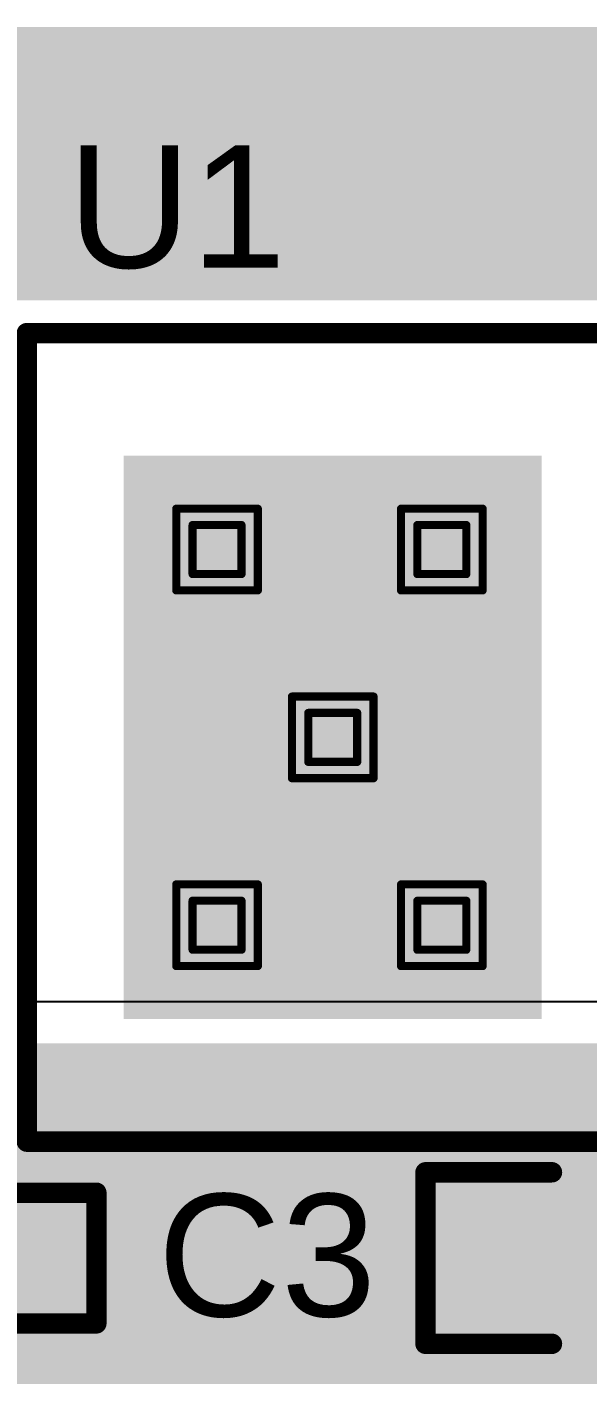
# Model space of a CAD drawing. Header units: inches. Extents: x -6 to 198, y 0 to 119.
# Drawn here: x 34.81 to 38.29, y 38.42 to 46.8 of the extents above; entities that cross this region are included whole.
import ezdxf

# ---------------------------------------------------------------- set-up
doc = ezdxf.new("R2010")
doc.units = ezdxf.units.IN
for name, color, linetype in [('Bottom Layer', 5, 'Continuous'), ('Bottom Solder', 6, 'Continuous'), ('Drill Drawing', 1, 'Continuous'), ('Top Layer', 1, 'Continuous'), ('Top Overlay', 2, 'Continuous'), ('Top Paste', 8, 'Continuous'), ('Top Solder', 216, 'Continuous'), ('Via Holes', 16, 'Continuous')]:
    doc.layers.add(name, color=color, linetype=linetype)
doc.styles.add('Arial', font='', dxfattribs={"height": 0.2})
doc.styles.get('Arial').set_extended_font_data('Arial')

# ---------------------------------------------------------------- blocks, each defined once
blk = doc.blocks.new('ESOP_8_32')
at = {"layer": 'Top Layer'}
for points in [[(-3.5085, 2.205), (-2.3085, 2.205), (-2.3085, 1.605), (-3.5085, 1.605)], [(2.3085, 2.205), (3.5085, 2.205), (3.5085, 1.605), (2.3085, 1.605)], [(-1.2, 1.65), (1.2, 1.65), (1.2, -1.65), (-1.2, -1.65)], [(-3.5085, 0.935), (-2.3085, 0.935), (-2.3085, 0.335), (-3.5085, 0.335)], [(2.3085, 0.935), (3.5085, 0.935), (3.5085, 0.335), (2.3085, 0.335)], [(-3.5085, -0.335), (-2.3085, -0.335), (-2.3085, -0.935), (-3.5085, -0.935)], [(2.3085, -0.335), (3.5085, -0.335), (3.5085, -0.935), (2.3085, -0.935)], [(-3.5085, -1.605), (-2.3085, -1.605), (-2.3085, -2.205), (-3.5085, -2.205)], [(2.3085, -1.605), (3.5085, -1.605), (3.5085, -2.205), (2.3085, -2.205)]]:
    blk.add_hatch(color=1, dxfattribs=at).paths.add_polyline_path(points)
at = {"layer": 'Top Paste'}
for points in [[(-3.5085, 2.205), (-2.3085, 2.205), (-2.3085, 1.605), (-3.5085, 1.605)], [(2.3085, 2.205), (3.5085, 2.205), (3.5085, 1.605), (2.3085, 1.605)], [(-1.2, 1.65), (1.2, 1.65), (1.2, -1.65), (-1.2, -1.65)], [(-3.5085, 0.935), (-2.3085, 0.935), (-2.3085, 0.335), (-3.5085, 0.335)], [(2.3085, 0.935), (3.5085, 0.935), (3.5085, 0.335), (2.3085, 0.335)], [(-3.5085, -0.335), (-2.3085, -0.335), (-2.3085, -0.935), (-3.5085, -0.935)], [(2.3085, -0.335), (3.5085, -0.335), (3.5085, -0.935), (2.3085, -0.935)], [(-3.5085, -1.605), (-2.3085, -1.605), (-2.3085, -2.205), (-3.5085, -2.205)], [(2.3085, -1.605), (3.5085, -1.605), (3.5085, -2.205), (2.3085, -2.205)]]:
    blk.add_hatch(color=8, dxfattribs=at).paths.add_polyline_path(points)
at = {"layer": 'Top Solder'}
for points in [[(-3.6101, 2.3066), (-2.2069, 2.3066), (-2.2069, 1.5034), (-3.6101, 1.5034)], [(2.2069, 2.3066), (3.6101, 2.3066), (3.6101, 1.5034), (2.2069, 1.5034)], [(-1.3016, 1.7516), (1.3016, 1.7516), (1.3016, -1.7516), (-1.3016, -1.7516)], [(-3.6101, 1.0366), (-2.2069, 1.0366), (-2.2069, 0.2334), (-3.6101, 0.2334)], [(2.2069, 1.0366), (3.6101, 1.0366), (3.6101, 0.2334), (2.2069, 0.2334)], [(-3.6101, -0.2334), (-2.2069, -0.2334), (-2.2069, -1.0366), (-3.6101, -1.0366)], [(2.2069, -0.2334), (3.6101, -0.2334), (3.6101, -1.0366), (2.2069, -1.0366)], [(-3.6101, -1.5034), (-2.2069, -1.5034), (-2.2069, -2.3066), (-3.6101, -2.3066)], [(2.2069, -1.5034), (3.6101, -1.5034), (3.6101, -2.3066), (2.2069, -2.3066)]]:
    blk.add_hatch(color=216, dxfattribs=at).paths.add_polyline_path(points)
at = {"layer": 'Top Overlay'}
for points in [[(-1.905, -2.5146, 0.127, 0.127, 0), (-1.905, 2.5146, 0.127, 0.127, 0)], [(-1.905, 2.5146, 0.127, 0.127, 0), (1.8542, 2.5146, 0.127, 0.127, 0)], [(1.8542, -2.5146, 0.127, 0.127, 0), (1.8542, 2.5146, 0.127, 0.127, 0)], [(-3.8772, 1.7954, 0.3, 0.3, 0), (-3.8772, 2.0494, 0.3, 0.3, 0)], [(-3.8772, 2.0494, 0.3, 0.3, 0), (-3.7502, 1.9224, 0.3, 0.3, 0)], [(-3.8772, 1.7954, 0.3, 0.3, 0), (-3.7502, 1.9224, 0.3, 0.3, 0)], [(-1.905, -2.5146, 0.127, 0.127, 0), (1.8542, -2.5146, 0.127, 0.127, 0)]]:
    blk.add_lwpolyline(points, format="xyseb", dxfattribs=at)
for points in [[(-1.9367, 2.5146, 0.0635, 0.0635, 1), (-1.8733, 2.5146, 0.0635, 0.0635, 1)], [(-1.9367, 2.5146, 0.0635, 0.0635, 1), (-1.8733, 2.5146, 0.0635, 0.0635, 1)], [(1.8224, 2.5146, 0.0635, 0.0635, 1), (1.886, 2.5146, 0.0635, 0.0635, 1)], [(1.8224, 2.5146, 0.0635, 0.0635, 1), (1.886, 2.5146, 0.0635, 0.0635, 1)], [(-3.9522, 2.0494, 0.15, 0.15, 1), (-3.8022, 2.0494, 0.15, 0.15, 1)], [(-3.9522, 2.0494, 0.15, 0.15, 1), (-3.8022, 2.0494, 0.15, 0.15, 1)], [(-3.8252, 1.9224, 0.15, 0.15, 1), (-3.6752, 1.9224, 0.15, 0.15, 1)], [(-3.8252, 1.9224, 0.15, 0.15, 1), (-3.6752, 1.9224, 0.15, 0.15, 1)], [(-3.9522, 1.7954, 0.15, 0.15, 1), (-3.8022, 1.7954, 0.15, 0.15, 1)], [(-3.9522, 1.7954, 0.15, 0.15, 1), (-3.8022, 1.7954, 0.15, 0.15, 1)], [(-1.9367, -2.5146, 0.0635, 0.0635, 1), (-1.8733, -2.5146, 0.0635, 0.0635, 1)], [(-1.9367, -2.5146, 0.0635, 0.0635, 1), (-1.8733, -2.5146, 0.0635, 0.0635, 1)], [(1.8224, -2.5146, 0.0635, 0.0635, 1), (1.886, -2.5146, 0.0635, 0.0635, 1)], [(1.8224, -2.5146, 0.0635, 0.0635, 1), (1.886, -2.5146, 0.0635, 0.0635, 1)]]:
    blk.add_lwpolyline(points, format="xyseb", close=True, dxfattribs=at)
blk = doc.blocks.new('C___0402_126')
at = {"layer": 'Top Layer'}
for points in [[(-0.6985, -0.3175), (-0.6985, 0.3175), (-0.2413, 0.3175), (-0.2413, -0.3175)], [(0.2413, -0.3175), (0.2413, 0.3175), (0.6985, 0.3175), (0.6985, -0.3175)]]:
    blk.add_hatch(color=1, dxfattribs=at).paths.add_polyline_path(points)
at = {"layer": 'Top Paste'}
for points in [[(-0.6985, -0.3175), (-0.6985, 0.3175), (-0.2413, 0.3175), (-0.2413, -0.3175)], [(0.2413, -0.3175), (0.2413, 0.3175), (0.6985, 0.3175), (0.6985, -0.3175)]]:
    blk.add_hatch(color=8, dxfattribs=at).paths.add_polyline_path(points)
at = {"layer": 'Top Solder'}
for points in [[(-0.7585, -0.3775), (-0.7585, 0.3775), (-0.1813, 0.3775), (-0.1813, -0.3775)], [(0.1813, -0.3775), (0.1813, 0.3775), (0.7585, 0.3775), (0.7585, -0.3775)]]:
    blk.add_hatch(color=216, dxfattribs=at).paths.add_polyline_path(points)
at = {"layer": 'Top Overlay'}
for points in [[(-0.2794, 0.4064, 0.127, 0.127, 0), (-0.7874, 0.4064, 0.127, 0.127, 0)], [(-0.7874, 0.4064, 0.127, 0.127, 0), (-0.7874, -0.4064, 0.127, 0.127, 0)], [(0.7874, 0.4064, 0.127, 0.127, 0), (0.2794, 0.4064, 0.127, 0.127, 0)], [(0.7874, 0.4064, 0.127, 0.127, 0), (0.7874, -0.4064, 0.127, 0.127, 0)], [(-0.2794, -0.4064, 0.127, 0.127, 0), (-0.7874, -0.4064, 0.127, 0.127, 0)], [(0.7874, -0.4064, 0.127, 0.127, 0), (0.2794, -0.4064, 0.127, 0.127, 0)]]:
    blk.add_lwpolyline(points, format="xyseb", dxfattribs=at)
for points in [[(-0.8191, 0.4064, 0.0635, 0.0635, 1), (-0.7556, 0.4064, 0.0635, 0.0635, 1)], [(-0.8191, 0.4064, 0.0635, 0.0635, 1), (-0.7556, 0.4064, 0.0635, 0.0635, 1)], [(-0.3111, 0.4064, 0.0635, 0.0635, 1), (-0.2477, 0.4064, 0.0635, 0.0635, 1)], [(0.2477, 0.4064, 0.0635, 0.0635, 1), (0.3111, 0.4064, 0.0635, 0.0635, 1)], [(0.7556, 0.4064, 0.0635, 0.0635, 1), (0.8191, 0.4064, 0.0635, 0.0635, 1)], [(0.7556, 0.4064, 0.0635, 0.0635, 1), (0.8191, 0.4064, 0.0635, 0.0635, 1)], [(-0.8191, -0.4064, 0.0635, 0.0635, 1), (-0.7556, -0.4064, 0.0635, 0.0635, 1)], [(-0.8191, -0.4064, 0.0635, 0.0635, 1), (-0.7556, -0.4064, 0.0635, 0.0635, 1)], [(-0.3111, -0.4064, 0.0635, 0.0635, 1), (-0.2477, -0.4064, 0.0635, 0.0635, 1)], [(0.2477, -0.4064, 0.0635, 0.0635, 1), (0.3111, -0.4064, 0.0635, 0.0635, 1)], [(0.7556, -0.4064, 0.0635, 0.0635, 1), (0.8191, -0.4064, 0.0635, 0.0635, 1)], [(0.7556, -0.4064, 0.0635, 0.0635, 1), (0.8191, -0.4064, 0.0635, 0.0635, 1)]]:
    blk.add_lwpolyline(points, format="xyseb", close=True, dxfattribs=at)
blk = doc.blocks.new('C___0603_128')
at = {"layer": 'Top Layer'}
for points in [[(-0.381, 0.4445), (-0.381, -0.4445), (-1.143, -0.4445), (-1.143, 0.4445)], [(1.143, 0.4445), (1.143, -0.4445), (0.381, -0.4445), (0.381, 0.4445)]]:
    blk.add_hatch(color=1, dxfattribs=at).paths.add_polyline_path(points)
at = {"layer": 'Top Paste'}
for points in [[(-0.381, 0.4445), (-0.381, -0.4445), (-1.143, -0.4445), (-1.143, 0.4445)], [(1.143, 0.4445), (1.143, -0.4445), (0.381, -0.4445), (0.381, 0.4445)]]:
    blk.add_hatch(color=8, dxfattribs=at).paths.add_polyline_path(points)
at = {"layer": 'Top Solder'}
for points in [[(-0.321, 0.5045), (-0.321, -0.5045), (-1.203, -0.5045), (-1.203, 0.5045)], [(1.203, 0.5045), (1.203, -0.5045), (0.321, -0.5045), (0.321, 0.5045)]]:
    blk.add_hatch(color=216, dxfattribs=at).paths.add_polyline_path(points)
at = {"layer": 'Top Overlay'}
for points in [[(-1.2446, 0.5334, 0.127, 0.127, 0), (-0.4572, 0.5334, 0.127, 0.127, 0)], [(-1.2446, -0.5334, 0.127, 0.127, 0), (-1.2446, 0.5334, 0.127, 0.127, 0)], [(0.4572, 0.5334, 0.127, 0.127, 0), (1.2446, 0.5334, 0.127, 0.127, 0)], [(1.2446, -0.5334, 0.127, 0.127, 0), (1.2446, 0.5334, 0.127, 0.127, 0)], [(-1.2446, -0.5334, 0.127, 0.127, 0), (-0.4572, -0.5334, 0.127, 0.127, 0)], [(0.4572, -0.5334, 0.127, 0.127, 0), (1.2446, -0.5334, 0.127, 0.127, 0)]]:
    blk.add_lwpolyline(points, format="xyseb", dxfattribs=at)
for points in [[(-1.2764, 0.5334, 0.0635, 0.0635, 1), (-1.2128, 0.5334, 0.0635, 0.0635, 1)], [(-1.2764, 0.5334, 0.0635, 0.0635, 1), (-1.2128, 0.5334, 0.0635, 0.0635, 1)], [(-0.4889, 0.5334, 0.0635, 0.0635, 1), (-0.4254, 0.5334, 0.0635, 0.0635, 1)], [(0.4254, 0.5334, 0.0635, 0.0635, 1), (0.4889, 0.5334, 0.0635, 0.0635, 1)], [(1.2128, 0.5334, 0.0635, 0.0635, 1), (1.2764, 0.5334, 0.0635, 0.0635, 1)], [(1.2128, 0.5334, 0.0635, 0.0635, 1), (1.2764, 0.5334, 0.0635, 0.0635, 1)], [(-1.2764, -0.5334, 0.0635, 0.0635, 1), (-1.2128, -0.5334, 0.0635, 0.0635, 1)], [(-1.2764, -0.5334, 0.0635, 0.0635, 1), (-1.2128, -0.5334, 0.0635, 0.0635, 1)], [(-0.4889, -0.5334, 0.0635, 0.0635, 1), (-0.4254, -0.5334, 0.0635, 0.0635, 1)], [(0.4254, -0.5334, 0.0635, 0.0635, 1), (0.4889, -0.5334, 0.0635, 0.0635, 1)], [(1.2128, -0.5334, 0.0635, 0.0635, 1), (1.2764, -0.5334, 0.0635, 0.0635, 1)], [(1.2128, -0.5334, 0.0635, 0.0635, 1), (1.2764, -0.5334, 0.0635, 0.0635, 1)]]:
    blk.add_lwpolyline(points, format="xyseb", close=True, dxfattribs=at)

msp = doc.modelspace()

# ---------------------------------------------------------------- hatches: boundary and pattern name
at = {"layer": 'Bottom Layer'}
h = msp.add_hatch(color=5, dxfattribs=at)
edge = h.paths.add_edge_path()
edge.add_arc((35.989, 43.5483), 0.3, 0, 360)
h = msp.add_hatch(color=5, dxfattribs=at)
edge = h.paths.add_edge_path()
edge.add_arc((37.3888, 43.5483), 0.3, 0, 360)
h = msp.add_hatch(color=5, dxfattribs=at)
edge = h.paths.add_edge_path()
edge.add_arc((36.7095, 42.3799), 0.3, 0, 360)
h = msp.add_hatch(color=5, dxfattribs=at)
edge = h.paths.add_edge_path()
edge.add_arc((35.989, 41.2115), 0.3, 0, 360)
h = msp.add_hatch(color=5, dxfattribs=at)
edge = h.paths.add_edge_path()
edge.add_arc((37.3888, 41.2115), 0.3, 0, 360)
msp.add_hatch(color=5, dxfattribs=at).paths.add_polyline_path([(30.514, 38.0645), (44.4072, 38.0645), (44.4072, 40.4762), (30.514, 40.4762)])
at = {"layer": 'Bottom Solder'}
h = msp.add_hatch(color=6, dxfattribs=at)
edge = h.paths.add_edge_path()
edge.add_arc((35.989, 43.5483), 0.4016, 0, 360)
h = msp.add_hatch(color=6, dxfattribs=at)
edge = h.paths.add_edge_path()
edge.add_arc((37.3888, 43.5483), 0.4016, 0, 360)
h = msp.add_hatch(color=6, dxfattribs=at)
edge = h.paths.add_edge_path()
edge.add_arc((36.7095, 42.3799), 0.4016, 0, 360)
h = msp.add_hatch(color=6, dxfattribs=at)
edge = h.paths.add_edge_path()
edge.add_arc((35.989, 41.2115), 0.4016, 0, 360)
h = msp.add_hatch(color=6, dxfattribs=at)
edge = h.paths.add_edge_path()
edge.add_arc((37.3888, 41.2115), 0.4016, 0, 360)
at = {"layer": 'Top Layer'}
msp.add_hatch(color=1, dxfattribs=at).paths.add_polyline_path([(30.361, 45.0977), (40.218, 45.0977), (40.218, 46.799), (30.361, 46.799)])
h = msp.add_hatch(color=1, dxfattribs=at)
edge = h.paths.add_edge_path()
edge.add_arc((35.989, 43.5483), 0.3, 0, 360)
h = msp.add_hatch(color=1, dxfattribs=at)
edge = h.paths.add_edge_path()
edge.add_arc((37.3888, 43.5483), 0.3, 0, 360)
h = msp.add_hatch(color=1, dxfattribs=at)
edge = h.paths.add_edge_path()
edge.add_arc((36.7095, 42.3799), 0.3, 0, 360)
h = msp.add_hatch(color=1, dxfattribs=at)
edge = h.paths.add_edge_path()
edge.add_arc((35.989, 41.2115), 0.3, 0, 360)
h = msp.add_hatch(color=1, dxfattribs=at)
edge = h.paths.add_edge_path()
edge.add_arc((37.3888, 41.2115), 0.3, 0, 360)
at = {"layer": 'Top Solder'}
h = msp.add_hatch(color=216, dxfattribs=at)
edge = h.paths.add_edge_path()
edge.add_arc((35.989, 43.5483), 0.4016, 0, 360)
h = msp.add_hatch(color=216, dxfattribs=at)
edge = h.paths.add_edge_path()
edge.add_arc((37.3888, 43.5483), 0.4016, 0, 360)
h = msp.add_hatch(color=216, dxfattribs=at)
edge = h.paths.add_edge_path()
edge.add_arc((36.7095, 42.3799), 0.4016, 0, 360)
h = msp.add_hatch(color=216, dxfattribs=at)
edge = h.paths.add_edge_path()
edge.add_arc((35.989, 41.2115), 0.4016, 0, 360)
h = msp.add_hatch(color=216, dxfattribs=at)
edge = h.paths.add_edge_path()
edge.add_arc((37.3888, 41.2115), 0.4016, 0, 360)
at = {"layer": 'Via Holes'}
h = msp.add_hatch(color=7, dxfattribs=at)
edge = h.paths.add_edge_path()
edge.add_arc((35.989, 43.5483), 0.15, 0, 360)
h = msp.add_hatch(color=7, dxfattribs=at)
edge = h.paths.add_edge_path()
edge.add_arc((37.3888, 43.5483), 0.15, 0, 360)
h = msp.add_hatch(color=7, dxfattribs=at)
edge = h.paths.add_edge_path()
edge.add_arc((36.7095, 42.3799), 0.15, 0, 360)
h = msp.add_hatch(color=7, dxfattribs=at)
edge = h.paths.add_edge_path()
edge.add_arc((35.989, 41.2115), 0.15, 0, 360)
h = msp.add_hatch(color=7, dxfattribs=at)
edge = h.paths.add_edge_path()
edge.add_arc((37.3888, 41.2115), 0.15, 0, 360)

# ---------------------------------------------------------------- linework, layer by layer
at = {"layer": 'Bottom Layer'}
msp.add_line((44.4072, 40.7352), (30.514, 40.7352), dxfattribs=at)
at = {"layer": 'Drill Drawing'}
for points in [[(35.735, 43.8023, 0.0508, 0.0508, 0), (36.243, 43.8023, 0.0508, 0.0508, 0)], [(35.735, 43.2943, 0.0508, 0.0508, 0), (35.735, 43.8023, 0.0508, 0.0508, 0)], [(36.243, 43.2943, 0.0508, 0.0508, 0), (36.243, 43.8023, 0.0508, 0.0508, 0)], [(37.1348, 43.8023, 0.0508, 0.0508, 0), (37.6428, 43.8023, 0.0508, 0.0508, 0)], [(37.1348, 43.2943, 0.0508, 0.0508, 0), (37.1348, 43.8023, 0.0508, 0.0508, 0)], [(37.6428, 43.2943, 0.0508, 0.0508, 0), (37.6428, 43.8023, 0.0508, 0.0508, 0)], [(35.8366, 43.7007, 0.0508, 0.0508, 0), (36.1414, 43.7007, 0.0508, 0.0508, 0)], [(35.8366, 43.3959, 0.0508, 0.0508, 0), (35.8366, 43.7007, 0.0508, 0.0508, 0)], [(36.1414, 43.3959, 0.0508, 0.0508, 0), (36.1414, 43.7007, 0.0508, 0.0508, 0)], [(37.2364, 43.7007, 0.0508, 0.0508, 0), (37.5412, 43.7007, 0.0508, 0.0508, 0)], [(37.2364, 43.3959, 0.0508, 0.0508, 0), (37.2364, 43.7007, 0.0508, 0.0508, 0)], [(37.5412, 43.3959, 0.0508, 0.0508, 0), (37.5412, 43.7007, 0.0508, 0.0508, 0)], [(35.8366, 43.3959, 0.0508, 0.0508, 0), (36.1414, 43.3959, 0.0508, 0.0508, 0)], [(37.2364, 43.3959, 0.0508, 0.0508, 0), (37.5412, 43.3959, 0.0508, 0.0508, 0)], [(35.735, 43.2943, 0.0508, 0.0508, 0), (36.243, 43.2943, 0.0508, 0.0508, 0)], [(37.1348, 43.2943, 0.0508, 0.0508, 0), (37.6428, 43.2943, 0.0508, 0.0508, 0)], [(36.4555, 42.6339, 0.0508, 0.0508, 0), (36.9635, 42.6339, 0.0508, 0.0508, 0)], [(36.4555, 42.1259, 0.0508, 0.0508, 0), (36.4555, 42.6339, 0.0508, 0.0508, 0)], [(36.9635, 42.1259, 0.0508, 0.0508, 0), (36.9635, 42.6339, 0.0508, 0.0508, 0)], [(36.5571, 42.5323, 0.0508, 0.0508, 0), (36.8619, 42.5323, 0.0508, 0.0508, 0)], [(36.5571, 42.2275, 0.0508, 0.0508, 0), (36.5571, 42.5323, 0.0508, 0.0508, 0)], [(36.8619, 42.2275, 0.0508, 0.0508, 0), (36.8619, 42.5323, 0.0508, 0.0508, 0)], [(36.5571, 42.2275, 0.0508, 0.0508, 0), (36.8619, 42.2275, 0.0508, 0.0508, 0)], [(36.4555, 42.1259, 0.0508, 0.0508, 0), (36.9635, 42.1259, 0.0508, 0.0508, 0)], [(35.735, 41.4655, 0.0508, 0.0508, 0), (36.243, 41.4655, 0.0508, 0.0508, 0)], [(35.735, 40.9575, 0.0508, 0.0508, 0), (35.735, 41.4655, 0.0508, 0.0508, 0)], [(36.243, 40.9575, 0.0508, 0.0508, 0), (36.243, 41.4655, 0.0508, 0.0508, 0)], [(37.1348, 41.4655, 0.0508, 0.0508, 0), (37.6428, 41.4655, 0.0508, 0.0508, 0)], [(37.1348, 40.9575, 0.0508, 0.0508, 0), (37.1348, 41.4655, 0.0508, 0.0508, 0)], [(37.6428, 40.9575, 0.0508, 0.0508, 0), (37.6428, 41.4655, 0.0508, 0.0508, 0)], [(35.8366, 41.3639, 0.0508, 0.0508, 0), (36.1414, 41.3639, 0.0508, 0.0508, 0)], [(35.8366, 41.0591, 0.0508, 0.0508, 0), (35.8366, 41.3639, 0.0508, 0.0508, 0)], [(36.1414, 41.0591, 0.0508, 0.0508, 0), (36.1414, 41.3639, 0.0508, 0.0508, 0)], [(37.2364, 41.3639, 0.0508, 0.0508, 0), (37.5412, 41.3639, 0.0508, 0.0508, 0)], [(37.2364, 41.0591, 0.0508, 0.0508, 0), (37.2364, 41.3639, 0.0508, 0.0508, 0)], [(37.5412, 41.0591, 0.0508, 0.0508, 0), (37.5412, 41.3639, 0.0508, 0.0508, 0)], [(35.8366, 41.0591, 0.0508, 0.0508, 0), (36.1414, 41.0591, 0.0508, 0.0508, 0)], [(37.2364, 41.0591, 0.0508, 0.0508, 0), (37.5412, 41.0591, 0.0508, 0.0508, 0)], [(35.735, 40.9575, 0.0508, 0.0508, 0), (36.243, 40.9575, 0.0508, 0.0508, 0)], [(37.1348, 40.9575, 0.0508, 0.0508, 0), (37.6428, 40.9575, 0.0508, 0.0508, 0)]]:
    msp.add_lwpolyline(points, format="xyseb", dxfattribs=at)
for points in [[(35.7223, 43.8023, 0.0254, 0.0254, 1), (35.7477, 43.8023, 0.0254, 0.0254, 1)], [(35.7223, 43.8023, 0.0254, 0.0254, 1), (35.7477, 43.8023, 0.0254, 0.0254, 1)], [(36.2303, 43.8023, 0.0254, 0.0254, 1), (36.2557, 43.8023, 0.0254, 0.0254, 1)], [(36.2303, 43.8023, 0.0254, 0.0254, 1), (36.2557, 43.8023, 0.0254, 0.0254, 1)], [(37.1221, 43.8023, 0.0254, 0.0254, 1), (37.1475, 43.8023, 0.0254, 0.0254, 1)], [(37.1221, 43.8023, 0.0254, 0.0254, 1), (37.1475, 43.8023, 0.0254, 0.0254, 1)], [(37.6301, 43.8023, 0.0254, 0.0254, 1), (37.6555, 43.8023, 0.0254, 0.0254, 1)], [(37.6301, 43.8023, 0.0254, 0.0254, 1), (37.6555, 43.8023, 0.0254, 0.0254, 1)], [(35.8239, 43.7007, 0.0254, 0.0254, 1), (35.8493, 43.7007, 0.0254, 0.0254, 1)], [(35.8239, 43.7007, 0.0254, 0.0254, 1), (35.8493, 43.7007, 0.0254, 0.0254, 1)], [(36.1287, 43.7007, 0.0254, 0.0254, 1), (36.1541, 43.7007, 0.0254, 0.0254, 1)], [(36.1287, 43.7007, 0.0254, 0.0254, 1), (36.1541, 43.7007, 0.0254, 0.0254, 1)], [(37.2237, 43.7007, 0.0254, 0.0254, 1), (37.2491, 43.7007, 0.0254, 0.0254, 1)], [(37.2237, 43.7007, 0.0254, 0.0254, 1), (37.2491, 43.7007, 0.0254, 0.0254, 1)], [(37.5285, 43.7007, 0.0254, 0.0254, 1), (37.5539, 43.7007, 0.0254, 0.0254, 1)], [(37.5285, 43.7007, 0.0254, 0.0254, 1), (37.5539, 43.7007, 0.0254, 0.0254, 1)], [(35.8239, 43.3959, 0.0254, 0.0254, 1), (35.8493, 43.3959, 0.0254, 0.0254, 1)], [(35.8239, 43.3959, 0.0254, 0.0254, 1), (35.8493, 43.3959, 0.0254, 0.0254, 1)], [(36.1287, 43.3959, 0.0254, 0.0254, 1), (36.1541, 43.3959, 0.0254, 0.0254, 1)], [(36.1287, 43.3959, 0.0254, 0.0254, 1), (36.1541, 43.3959, 0.0254, 0.0254, 1)], [(37.2237, 43.3959, 0.0254, 0.0254, 1), (37.2491, 43.3959, 0.0254, 0.0254, 1)], [(37.2237, 43.3959, 0.0254, 0.0254, 1), (37.2491, 43.3959, 0.0254, 0.0254, 1)], [(37.5285, 43.3959, 0.0254, 0.0254, 1), (37.5539, 43.3959, 0.0254, 0.0254, 1)], [(37.5285, 43.3959, 0.0254, 0.0254, 1), (37.5539, 43.3959, 0.0254, 0.0254, 1)], [(35.7223, 43.2943, 0.0254, 0.0254, 1), (35.7477, 43.2943, 0.0254, 0.0254, 1)], [(35.7223, 43.2943, 0.0254, 0.0254, 1), (35.7477, 43.2943, 0.0254, 0.0254, 1)], [(36.2303, 43.2943, 0.0254, 0.0254, 1), (36.2557, 43.2943, 0.0254, 0.0254, 1)], [(36.2303, 43.2943, 0.0254, 0.0254, 1), (36.2557, 43.2943, 0.0254, 0.0254, 1)], [(37.1221, 43.2943, 0.0254, 0.0254, 1), (37.1475, 43.2943, 0.0254, 0.0254, 1)], [(37.1221, 43.2943, 0.0254, 0.0254, 1), (37.1475, 43.2943, 0.0254, 0.0254, 1)], [(37.6301, 43.2943, 0.0254, 0.0254, 1), (37.6555, 43.2943, 0.0254, 0.0254, 1)], [(37.6301, 43.2943, 0.0254, 0.0254, 1), (37.6555, 43.2943, 0.0254, 0.0254, 1)], [(36.4428, 42.6339, 0.0254, 0.0254, 1), (36.4682, 42.6339, 0.0254, 0.0254, 1)], [(36.4428, 42.6339, 0.0254, 0.0254, 1), (36.4682, 42.6339, 0.0254, 0.0254, 1)], [(36.9508, 42.6339, 0.0254, 0.0254, 1), (36.9762, 42.6339, 0.0254, 0.0254, 1)], [(36.9508, 42.6339, 0.0254, 0.0254, 1), (36.9762, 42.6339, 0.0254, 0.0254, 1)], [(36.5444, 42.5323, 0.0254, 0.0254, 1), (36.5698, 42.5323, 0.0254, 0.0254, 1)], [(36.5444, 42.5323, 0.0254, 0.0254, 1), (36.5698, 42.5323, 0.0254, 0.0254, 1)], [(36.8492, 42.5323, 0.0254, 0.0254, 1), (36.8746, 42.5323, 0.0254, 0.0254, 1)], [(36.8492, 42.5323, 0.0254, 0.0254, 1), (36.8746, 42.5323, 0.0254, 0.0254, 1)], [(36.5444, 42.2275, 0.0254, 0.0254, 1), (36.5698, 42.2275, 0.0254, 0.0254, 1)], [(36.5444, 42.2275, 0.0254, 0.0254, 1), (36.5698, 42.2275, 0.0254, 0.0254, 1)], [(36.8492, 42.2275, 0.0254, 0.0254, 1), (36.8746, 42.2275, 0.0254, 0.0254, 1)], [(36.8492, 42.2275, 0.0254, 0.0254, 1), (36.8746, 42.2275, 0.0254, 0.0254, 1)], [(36.4428, 42.1259, 0.0254, 0.0254, 1), (36.4682, 42.1259, 0.0254, 0.0254, 1)], [(36.4428, 42.1259, 0.0254, 0.0254, 1), (36.4682, 42.1259, 0.0254, 0.0254, 1)], [(36.9508, 42.1259, 0.0254, 0.0254, 1), (36.9762, 42.1259, 0.0254, 0.0254, 1)], [(36.9508, 42.1259, 0.0254, 0.0254, 1), (36.9762, 42.1259, 0.0254, 0.0254, 1)], [(35.7223, 41.4655, 0.0254, 0.0254, 1), (35.7477, 41.4655, 0.0254, 0.0254, 1)], [(35.7223, 41.4655, 0.0254, 0.0254, 1), (35.7477, 41.4655, 0.0254, 0.0254, 1)], [(36.2303, 41.4655, 0.0254, 0.0254, 1), (36.2557, 41.4655, 0.0254, 0.0254, 1)], [(36.2303, 41.4655, 0.0254, 0.0254, 1), (36.2557, 41.4655, 0.0254, 0.0254, 1)], [(37.1221, 41.4655, 0.0254, 0.0254, 1), (37.1475, 41.4655, 0.0254, 0.0254, 1)], [(37.1221, 41.4655, 0.0254, 0.0254, 1), (37.1475, 41.4655, 0.0254, 0.0254, 1)], [(37.6301, 41.4655, 0.0254, 0.0254, 1), (37.6555, 41.4655, 0.0254, 0.0254, 1)], [(37.6301, 41.4655, 0.0254, 0.0254, 1), (37.6555, 41.4655, 0.0254, 0.0254, 1)], [(35.8239, 41.3639, 0.0254, 0.0254, 1), (35.8493, 41.3639, 0.0254, 0.0254, 1)], [(35.8239, 41.3639, 0.0254, 0.0254, 1), (35.8493, 41.3639, 0.0254, 0.0254, 1)], [(36.1287, 41.3639, 0.0254, 0.0254, 1), (36.1541, 41.3639, 0.0254, 0.0254, 1)], [(36.1287, 41.3639, 0.0254, 0.0254, 1), (36.1541, 41.3639, 0.0254, 0.0254, 1)], [(37.2237, 41.3639, 0.0254, 0.0254, 1), (37.2491, 41.3639, 0.0254, 0.0254, 1)], [(37.2237, 41.3639, 0.0254, 0.0254, 1), (37.2491, 41.3639, 0.0254, 0.0254, 1)], [(37.5285, 41.3639, 0.0254, 0.0254, 1), (37.5539, 41.3639, 0.0254, 0.0254, 1)], [(37.5285, 41.3639, 0.0254, 0.0254, 1), (37.5539, 41.3639, 0.0254, 0.0254, 1)], [(35.8239, 41.0591, 0.0254, 0.0254, 1), (35.8493, 41.0591, 0.0254, 0.0254, 1)], [(35.8239, 41.0591, 0.0254, 0.0254, 1), (35.8493, 41.0591, 0.0254, 0.0254, 1)], [(36.1287, 41.0591, 0.0254, 0.0254, 1), (36.1541, 41.0591, 0.0254, 0.0254, 1)], [(36.1287, 41.0591, 0.0254, 0.0254, 1), (36.1541, 41.0591, 0.0254, 0.0254, 1)], [(37.2237, 41.0591, 0.0254, 0.0254, 1), (37.2491, 41.0591, 0.0254, 0.0254, 1)], [(37.2237, 41.0591, 0.0254, 0.0254, 1), (37.2491, 41.0591, 0.0254, 0.0254, 1)], [(37.5285, 41.0591, 0.0254, 0.0254, 1), (37.5539, 41.0591, 0.0254, 0.0254, 1)], [(37.5285, 41.0591, 0.0254, 0.0254, 1), (37.5539, 41.0591, 0.0254, 0.0254, 1)], [(35.7223, 40.9575, 0.0254, 0.0254, 1), (35.7477, 40.9575, 0.0254, 0.0254, 1)], [(35.7223, 40.9575, 0.0254, 0.0254, 1), (35.7477, 40.9575, 0.0254, 0.0254, 1)], [(36.2303, 40.9575, 0.0254, 0.0254, 1), (36.2557, 40.9575, 0.0254, 0.0254, 1)], [(36.2303, 40.9575, 0.0254, 0.0254, 1), (36.2557, 40.9575, 0.0254, 0.0254, 1)], [(37.1221, 40.9575, 0.0254, 0.0254, 1), (37.1475, 40.9575, 0.0254, 0.0254, 1)], [(37.1221, 40.9575, 0.0254, 0.0254, 1), (37.1475, 40.9575, 0.0254, 0.0254, 1)], [(37.6301, 40.9575, 0.0254, 0.0254, 1), (37.6555, 40.9575, 0.0254, 0.0254, 1)], [(37.6301, 40.9575, 0.0254, 0.0254, 1), (37.6555, 40.9575, 0.0254, 0.0254, 1)]]:
    msp.add_lwpolyline(points, format="xyseb", close=True, dxfattribs=at)
at = {"layer": 'Top Layer'}
msp.add_line((31.7169, 44.8387), (38.759, 44.8387), dxfattribs=at)

# ---------------------------------------------------------------- block references
for name, p in [('ESOP_8_32', (36.7095, 42.3799)), ('C___0603_128', (38.5318, 39.1414))]:
    msp.add_blockref(name, p)
at = {"rotation": 180}
msp.add_blockref('C___0402_126', (34.4502, 39.1414), dxfattribs=at)

# ---------------------------------------------------------------- texts
at = {"layer": 'Top Overlay', "style": 'Arial'}
for s, p in [('U1', (35.0587, 45.301)), ('C3', (35.619, 38.7782))]:
    msp.add_text(s, height=0.762, dxfattribs=at).set_placement(p)

doc.saveas('drawing.dxf')
